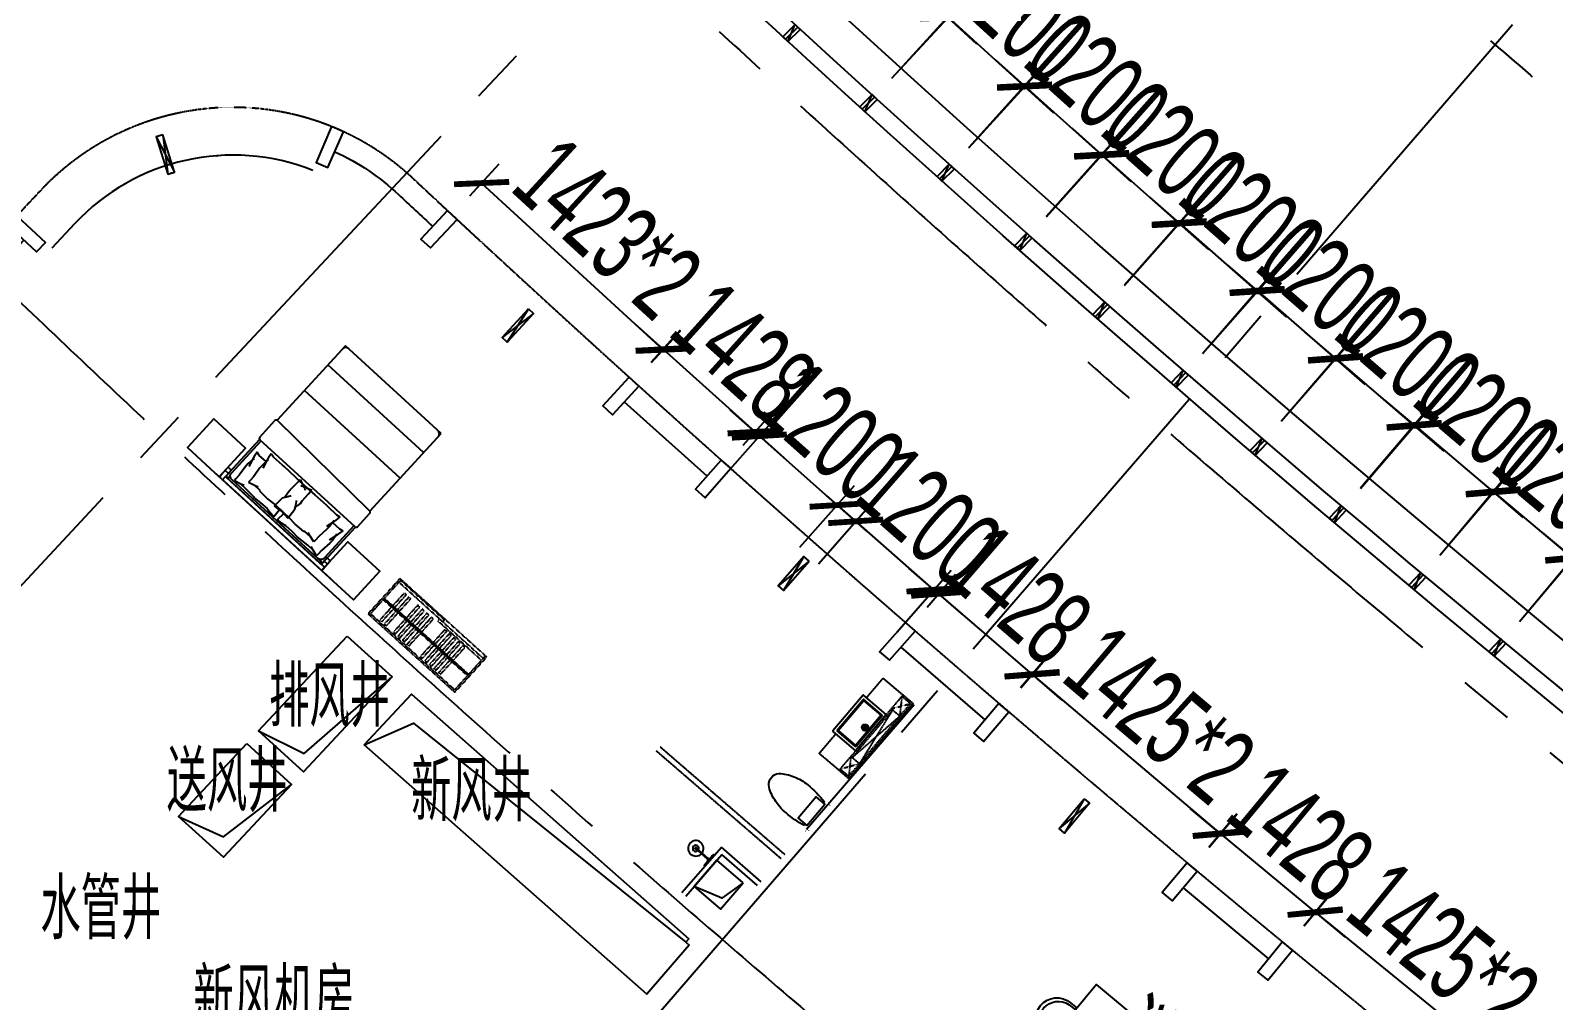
# Model space of a CAD drawing. Extents: x -668578 to 2331563, y -1202445 to 1620273.
# Drawn here: x 1007356 to 1024940, y 122436 to 133636 of the extents above; entities that cross this region are included whole.
import ezdxf

# ---------------------------------------------------------------- set-up
doc = ezdxf.new("R2010")
doc.units = 0
for name, pattern in [('CENTER2', [28.575, 19.05, -3.175, 3.175, -3.175]), ('CONTINOUS', [0]), ('DASH', [0.35, 0.25, -0.1]), ('XREF-ID.B3$0$DASH', [0.35, 0.25, -0.1])]:
    doc.linetypes.add(name, pattern=pattern)
doc.layers.get('0').update_dxf_attribs({"color": 8})
doc.layers.get('Defpoints').update_dxf_attribs({"color": 8})
for name, color, linetype in [('#文字', 8, 'Continuous'), ('#标注', 8, 'Continuous'), ('#轴线', 8, 'CENTER2'), ('A-AL', 8, 'Continuous'), ('A-BEAM-PLAN-C', 8, 'Continuous'), ('A-DIMS-150', 8, 'Continuous'), ('A-DIMS-50', 8, 'Continuous'), ('A-PUB_HATCH', 8, 'Continuous'), ('A-WALL-E', 8, 'Continuous'), ('A-WIND-FRAM', 8, 'Continuous'), ('dim', 8, 'Continuous'), ('LVTRY', 8, 'Continuous'), ('外轮廓', 8, 'Continuous'), ('建-文字', 8, 'Continuous'), ('建-消防-防火分区填充', 8, 'Continuous'), ('救援窗', 8, 'Continuous')]:
    doc.layers.add(name, color=color, linetype=linetype)
doc.layers.add('Def point', color=8, linetype='Continuous', plot=False)
doc.styles.add('JHZX', font='jrs.shx', dxfattribs={"width": 0.6, "bigfont": 'jhz.shx'})
doc.styles.add('XD2008', font='xd-hzs.shx', dxfattribs={"width": 0.7, "bigfont": 'xd-hztxt.shx'})
doc.styles.add('图纸文字', font='txt.shx', dxfattribs={"width": 0.5, "bigfont": 'HZTXT.shx'})
doc.dimstyles.new('JZBZ-300', dxfattribs={"dimscale": 300, "dimtxt": 3, "dimasz": 1.5, "dimexe": 1, "dimexo": 1, "dimgap": 0.5, "dimtad": 1, "dimdec": 0, "dimdsep": 46, "dimtxsty": 'JHZX', "dimblk1": 'ARCHTICK', "dimblk2": 'ARCHTICK', "dimsah": 1, "dimcen": 0, "dimclrd": 1, "dimclre": 1, "dimclrt": 2, "dimazin": 2, "dimtfac": 1, "dimtdec": 0, "dimtix": 1, "dimtmove": 0, "dimatfit": 3, "dimfxl": 0, "dimtolj": 1, "dimlwd": -1, "dimlwe": -1, "dimarcsym": 0})
doc.dimstyles.new('JZBZ-400', dxfattribs={"dimscale": 400, "dimtxt": 3, "dimasz": 1.5, "dimexe": 1, "dimexo": 1, "dimgap": 0.5, "dimtad": 1, "dimdec": 0, "dimdsep": 46, "dimtxsty": 'JHZX', "dimblk1": 'ARCHTICK', "dimblk2": 'ARCHTICK', "dimsah": 1, "dimcen": 0, "dimclrd": 1, "dimclre": 1, "dimclrt": 2, "dimazin": 2, "dimtfac": 1, "dimtdec": 0, "dimtix": 1, "dimtmove": 0, "dimatfit": 3, "dimfxl": 0, "dimtolj": 1, "dimlwd": -1, "dimlwe": -1, "dimarcsym": 0})

# ---------------------------------------------------------------- blocks, each defined once
blk = doc.blocks.new('_ARCHTICK')
at = {"color": 0, "linetype": 'ByBlock', "const_width": 0.15}
blk.add_lwpolyline([(-0.5, -0.5), (0.5, 0.5)], dxfattribs=at)
blk = doc.blocks.new('*D2918')
at = {"layer": '#标注', "ltscale": 300, "transparency": 16777216}
for p, q in [((52517, 44290), (60086, 50671)), ((174425, -21557), (175612, -11729))]:
    blk.add_line(p, q, dxfattribs=at)
blk.add_arc((197092, 166179), 179600, 220.13382, 263.11563, dxfattribs=at)
at = {"layer": 'Defpoints', "color": 0, "ltscale": 300, "transparency": 16777216}
for p in [(197092, 166179), (52212, 44032), (92699, 20035), (174378, -21955)]:
    blk.add_point(p, dxfattribs=at)
at = {"layer": '#标注', "ltscale": 300, "transparency": 16777216, "xscale": 600, "yscale": 600, "zscale": 600}
for p, rotation in [((59781, 50414), 130.1338192809486), ((175564, -12126), 353.1156299250185)]:
    blk.add_blockref('_ARCHTICK', p, dxfattribs=dict(at, rotation=rotation))
at = {"layer": '#标注', "ltscale": 300, "transparency": 16777216, "insert": (112118, 8861), "char_height": 1200, "attachment_point": 5, "rotation": 331.6247, "style": 'JHZX'}
blk.add_mtext('\\A1;42.98°', dxfattribs=at)
blk = doc.blocks.new('rgewg1500')
at = {"ltscale": 0.3}
for p, q in [((0, -2250), (0, -450)), ((150, -500), (20, -500)), ((100, -550), (100, -500)), ((150, -550), (150, -500)), ((0, -2100), (0, -550)), ((0, -550), (50, -550)), ((634, -550), (50, -550)), ((50, -2030), (50, -570)), ((70, -550), (150, -550)), ((75, -625), (75, -600)), ((114, -656), (87, -656)), ((87, -656), (108, -729)), ((172, -656), (114, -656)), ((297, -642), (172, -656)), ((341, -642), (297, -642)), ((407, -646), (318, -669)), ((429, -651), (341, -642)), ((445, -639), (407, -646)), ((505, -628), (445, -639)), ((495, -673), (505, -628)), ((496, -781), (495, -673)), ((633, -2045), (633, -555)), ((653, -535), (913, -535)), ((883, -2045), (933, -555)), ((2100, -550), (933, -550)), ((1400, -2050), (1400, -550)), ((1800, -2050), (1800, -550)), ((2100, -2050), (2100, -550)), ((107, -814), (99, -945)), ((108, -729), (107, -814)), ((108, -729), (123, -777)), ((210, -789), (183, -789)), ((183, -789), (204, -862)), ((204, -862), (203, -947)), ((204, -862), (219, -910)), ((268, -789), (210, -789)), ((393, -775), (268, -789)), ((437, -775), (393, -775)), ((503, -779), (414, -802)), ((525, -784), (437, -775)), ((541, -772), (503, -779)), ((601, -761), (541, -772)), ((591, -806), (601, -761)), ((593, -946), (591, -806)), ((99, -945), (94, -953)), ((94, -953), (101, -1054)), ((101, -1054), (102, -1154)), ((195, -953), (190, -1086)), ((203, -947), (195, -953)), ((592, -1148), (595, -973)), ((595, -973), (593, -946)), ((92, -1211), (89, -1272)), ((102, -1154), (92, -1211)), ((185, -1195), (314, -1203)), ((188, -1256), (185, -1195)), ((190, -1086), (198, -1187)), ((198, -1187), (198, -1287)), ((314, -1203), (354, -1226)), ((335, -1215), (407, -1203)), ((354, -1226), (392, -1249)), ((407, -1203), (442, -1206)), ((442, -1206), (553, -1209)), ((553, -1209), (595, -1210)), ((587, -1344), (592, -1148)), ((595, -1210), (609, -1210)), ((609, -1210), (596, -1236)), ((89, -1272), (198, -1265)), ((89, -1328), (198, -1335)), ((92, -1389), (89, -1328)), ((102, -1446), (92, -1389)), ((188, -1344), (185, -1405)), ((185, -1405), (314, -1397)), ((198, -1313), (188, -1256)), ((198, -1287), (188, -1344)), ((198, -1413), (198, -1313)), ((314, -1397), (354, -1374)), ((335, -1385), (407, -1397)), ((354, -1374), (392, -1351)), ((392, -1249), (403, -1258)), ((392, -1351), (403, -1342)), ((407, -1397), (442, -1394)), ((442, -1394), (553, -1391)), ((553, -1391), (595, -1390)), ((567, -1279), (558, -1266)), ((567, -1321), (558, -1334)), ((582, -1278), (567, -1321)), ((582, -1322), (567, -1279)), ((596, -1236), (582, -1278)), ((596, -1364), (582, -1322)), ((587, -1256), (592, -1452)), ((595, -1390), (609, -1390)), ((609, -1390), (596, -1364)), ((94, -1647), (101, -1546)), ((101, -1546), (102, -1446)), ((190, -1514), (198, -1413)), ((195, -1647), (190, -1514)), ((592, -1452), (595, -1627)), ((99, -1655), (94, -1647)), ((107, -1786), (99, -1655)), ((183, -1811), (204, -1738)), ((203, -1653), (195, -1647)), ((204, -1738), (203, -1653)), ((204, -1738), (219, -1690)), ((593, -1654), (591, -1794)), ((595, -1627), (593, -1654)), ((87, -1944), (108, -1871)), ((108, -1871), (107, -1786)), ((108, -1871), (123, -1823)), ((210, -1811), (183, -1811)), ((268, -1811), (210, -1811)), ((393, -1825), (268, -1811)), ((407, -1954), (318, -1931)), ((437, -1825), (393, -1825)), ((503, -1821), (414, -1798)), ((525, -1816), (437, -1825)), ((496, -1819), (495, -1927)), ((495, -1927), (505, -1972)), ((541, -1828), (503, -1821)), ((601, -1839), (541, -1828)), ((591, -1794), (601, -1839)), ((0, -2100), (50, -2100)), ((20, -2100), (150, -2100)), ((50, -2050), (634, -2050)), ((50, -2050), (50, -2050)), ((150, -2050), (70, -2050)), ((75, -2025), (75, -1975)), ((114, -1944), (87, -1944)), ((100, -2100), (100, -2050)), ((172, -1944), (114, -1944)), ((150, -2100), (150, -2050)), ((297, -1958), (172, -1944)), ((341, -1958), (297, -1958)), ((429, -1949), (341, -1958)), ((445, -1961), (407, -1954)), ((505, -1972), (445, -1961)), ((653, -2065), (863, -2065)), ((883, -2050), (2100, -2050))]:
    blk.add_line(p, q, dxfattribs=at)
for points in [[(0, -500), (450, -500), (450, 0), (0, 0)], [(0, -2100), (450, -2100), (450, -2600), (0, -2600)]]:
    blk.add_lwpolyline(points, close=True, dxfattribs=at)
blk.add_lwpolyline([(50, -2100), (50, -550)], dxfattribs=at)
blk.add_lwpolyline([(633, -2025), (125, -2025, -0.414214), (75, -1975), (75, -625, -0.414214), (125, -575), (633, -575)], format="xyb", dxfattribs=at)
for centre, radius, start, end in [((20, -520), 20, 90, 180), ((70, -570), 20, 90, 180), ((50, -600), 25, 0, 90), ((653, -555), 20, 90, 180), ((913, -555), 20, 0, 90), ((2050, -600), 50, 0, 90), ((20, -2080), 20, 180, 270), ((50, -2025), 25, 270, 0), ((70, -2030), 20, 180, 270), ((653, -2045), 20, 180, 270), ((863, -2045), 20, 270, 0), ((2050, -2000), 50, 270, 0)]:
    blk.add_arc(centre, radius, start, end, dxfattribs=at)
blk = doc.blocks.new('Swcwrv4tv')
at = {"linetype": 'XREF-ID.B3$0$DASH', "ltscale": 0.3}
for p, q in [((20, -240), (1330, -240)), ((20, -250), (1330, -250)), ((20, -260), (1330, -260))]:
    blk.add_line(p, q, dxfattribs=at)
for points in [[(0, 0), (0, -550), (1350, -550), (1350, 0)], [(20, -20), (20, -550), (1330, -550), (1330, -20)], [(149, -460), (149, -40), (179, -40), (179, -460)], [(219, -460), (219, -40), (249, -40), (249, -460)], [(359, -460), (359, -40), (389, -40), (389, -460)], [(429, -460), (429, -40), (459, -40), (459, -460)], [(499, -460), (499, -40), (529, -40), (529, -460)], [(569, -460), (569, -40), (599, -40), (599, -460)], [(779, -460), (779, -40), (809, -40), (809, -460)], [(849, -460), (849, -40), (879, -40), (879, -460)], [(919, -460), (919, -40), (949, -40), (949, -460)], [(989, -460), (989, -40), (1019, -40), (1019, -460)], [(1059, -460), (1059, -40), (1089, -40), (1089, -460)], [(20, -540), (700, -540), (700, -510), (20, -510)], [(1330, -480), (650, -480), (650, -510), (1330, -510)]]:
    blk.add_lwpolyline(points, close=True, dxfattribs=at)
blk = doc.blocks.new('XREF-ID.ABCD$0$马桶')
at = {"ltscale": 0.5}
for points, format in [([(-188, 30, 10, 0, 0), (-195, 0, 0, 0, 0.053113), (-225, -286, 0, 0, 0.094029), (-192, -490, 0, 0, 0.0979), (-106, -658, 0, 0, 0.39929), (106, -658, 0, 0, 0.087816), (192, -490, 0, 0, 0.089191), (225, -305, 0, 0, 0.054931), (195, 0, 0, 10, 0), (188, 30, 10, 10, 0)], "xyseb"), ([(224, 0, 10, 0, 0), (195, 0, 0, 0, 0), (-195, 0, 0, 10, 0), (-225, 0, 10, 10, 0)], "xyseb"), ([(-180, -50, 0.049028), (-205, -306, 0.094674), (-173, -505, 0.097919), (-90, -666, 0.382959), (90, -666, 0.087635), (173, -504, 0.08979), (205, -325, 0.05091), (180, -50, 0.046704)], "xyb")]:
    blk.add_lwpolyline(points, format=format, dxfattribs=at)
for points in [[(-160, -50), (-180, -50)], [(180, -50), (160, -50)]]:
    blk.add_lwpolyline(points, dxfattribs=at)
blk.add_lwpolyline([(-160, -30), (160, -30), (160, -160), (-160, -160)], close=True, dxfattribs=at)
blk = doc.blocks.new('XREF-ID.ABCD$0$A$C1BB74E00')
at = {"ltscale": 0.5}
for p, q in [((113, 352), (577, 352)), ((108, 347), (108, 69)), ((117, 79), (117, 336)), ((120, 339), (570, 339)), ((302, 290), (388, 290)), ((345, 333), (345, 247)), ((573, 79), (573, 336)), ((582, 347), (582, 69)), ((577, 64), (113, 64)), ((570, 76), (120, 76))]:
    blk.add_line(p, q, dxfattribs=at)
blk.add_lwpolyline([(70, 378), (70, 35, 0.414214), (75, 30), (615, 30, 0.414214), (620, 35), (620, 378)], format="xyb", dxfattribs=at)
blk.add_lwpolyline([(70, 378), (620, 378)], dxfattribs=at)
for radius in [37.5, 26]:
    blk.add_circle((345, 290), radius, dxfattribs=at)
for centre, radius, start, end in [((113, 347), 5, 90, 180), ((577, 347), 5, 0, 90), ((120, 336), 3, 90, 180), ((570, 336), 3, 0, 90), ((113, 69), 5, 180, 270), ((120, 79), 3, 180, 270), ((570, 79), 3, 270, 0), ((577, 69), 5, 270, 0)]:
    blk.add_arc(centre, radius, start, end, dxfattribs=at)
blk = doc.blocks.new('nnnnhn')
at = {"linetype": 'XREF-ID.B3$0$DASH', "ltscale": 0.3}
for p, q in [((1140, 0), (0, 0)), ((0, 0), (0, -450)), ((0, 0), (1140, 0)), ((0, -150), (0, 0)), ((1140, -450), (1140, 0)), ((1140, 0), (1140, -150)), ((1140, -150), (0, -150)), ((20, -20), (1120, -20)), ((20, -150), (20, -20)), ((20, -150), (210, -20)), ((210, -150), (20, -20)), ((1120, -150), (20, -150)), ((210, -20), (210, -150)), ((930, -130), (210, -20)), ((210, -130), (930, -20)), ((210, -130), (930, -130)), ((930, -20), (930, -150)), ((1120, -150), (930, -20)), ((930, -150), (1120, -20)), ((1120, -20), (1120, -150)), ((0, -450), (295, -450)), ((845, -450), (1140, -450))]:
    blk.add_line(p, q, dxfattribs=at)
at = {"linetype": 'DASH', "ltscale": 0.5}
blk.add_lwpolyline([(845, -450), (1140, -450), (1140, 0), (0, 0), (0, -450), (295, -450)], dxfattribs=at)
at = {"color": 8, "linetype": 'DASH', "ltscale": 0.5, "extrusion": (0, 0, -1), "zscale": -1}
blk.add_blockref('XREF-ID.ABCD$0$A$C1BB74E00', (-915, -530), dxfattribs=at)
blk = doc.blocks.new('hevrgctv')
blk.add_lwpolyline([(0, 0), (1200, 0), (1200, -600), (0, -600)], close=True)
for points in [[(353, -600), (353, -696, 0.999944), (848, -696), (848, -600)], [(380, -600), (380, -696, 0.90396), (820, -696), (820, -600)]]:
    blk.add_lwpolyline(points, format="xyb")
blk = doc.blocks.new('XREF-ID.ABCD$0$DSAFAS124SDA')
at = {"ltscale": 0.5}
for p, q in [((18910, 19911), (18900, 19911)), ((18910, 19849), (18910, 19911)), ((18910, 19890), (18930, 19890)), ((18910, 19870), (18930, 19870)), ((18930, 19870), (18930, 19890)), ((18930, 19885), (19115, 19885)), ((18930, 19875), (19115, 19875)), ((18900, 19849), (18910, 19849))]:
    blk.add_line(p, q, dxfattribs=at)
for points in [[(18900, 19965), (18910, 19965), (18915, 19935), (18915, 19890)], [(18915, 19870), (18915, 19825), (18910, 19795), (18900, 19795)]]:
    blk.add_lwpolyline(points, dxfattribs=at)
for radius, start, end in [(89.5, 183.2025, 176.7975), (35, 188.2132, 171.7868), (9, 213.749, 146.251), (5, 270, 90)]:
    blk.add_arc((19115, 19880), radius, start, end, dxfattribs=at)
blk = doc.blocks.new('nbhfgfgdfd')
at = {"layer": 'A-BEAM-PLAN-C'}
for p, q in [((-3231, -3962), (-3001, -3635)), ((-2904, -4192), (-3231, -3962))]:
    blk.add_line(p, q, dxfattribs=at)
blk.add_lwpolyline([(-2674, -3865), (-3001, -3635), (-3231, -3962), (-2904, -4192)], close=True, dxfattribs=at)
at = {"layer": 'A-DIMS-50'}
blk.add_lwpolyline([(-3230, -3963), (-2916, -4083), (-2674, -3865)], dxfattribs=at)
at = {"layer": 'LVTRY', "linetype": 'DASH'}
for p, q in [((-4786, -5122), (-3484, -3292)), ((-4747, -5151), (-3431, -3329))]:
    blk.add_line(p, q, dxfattribs=at)
at = {"layer": 'LVTRY', "linetype": 'Continuous'}
for p, q in [((-3315, -3977), (-3050, -3600)), ((-2939, -4242), (-3315, -3977))]:
    blk.add_line(p, q, dxfattribs=at)
at = {"layer": 'Def point'}
for name, p, xscale, rotation in [('hevrgctv', (-227, -391), -0.9999999999999997, 234.8381980933406), ('rgewg1500', (-342, -554), -0.9999999999999993, 324.8381980933277)]:
    blk.add_blockref(name, p, dxfattribs=dict(at, xscale=xscale, rotation=rotation))
at = {"layer": 'Def point', "rotation": 234.8381980933318}
blk.add_blockref('Swcwrv4tv', (-1839, -2680), dxfattribs=at)
at = {"layer": 'LVTRY', "color": 8, "linetype": 'Continuous', "xscale": -0.9999999999999997, "rotation": 324.3726966578156}
blk.add_blockref('XREF-ID.ABCD$0$马桶', (-4041, -2875), dxfattribs=at)
at = {"layer": 'LVTRY', "color": 8, "linetype": 'Continuous', "rotation": 144.8381980911871}
blk.add_blockref('nnnnhn', (-5153, -4850), dxfattribs=at)
at = {"layer": 'LVTRY', "linetype": 'DASH', "ltscale": 0.5, "extrusion": (0, 0, -1), "zscale": -1, "rotation": 125.7939342136827}
blk.add_blockref('XREF-ID.ABCD$0$DSAFAS124SDA', (31513, -9150), dxfattribs=at)
blk = doc.blocks.new('frgtegg')
blk.add_line((183, -171), (934, 633))
for points in [[(854, 913), (1183, 606), (1080, 496), (751, 804)], [(0, 0), (329, -307), (226, -417), (-102, -110)]]:
    blk.add_lwpolyline(points, close=True)
blk = doc.blocks.new('gtbtgtbrbgb')
blk.add_line((-54, -271), (979, -1029))
for points in [[(97, -74), (-173, -433), (-293, -343), (-23, 17)], [(1248, -918), (985, -1283), (864, -1195), (1126, -831)]]:
    blk.add_lwpolyline(points, close=True)
blk = doc.blocks.new('rbbnynytnyt')
for p, q in [((0, 0), (80, -450)), ((80, 0), (0, -450))]:
    blk.add_line(p, q)
blk.add_lwpolyline([(0, 0), (80, 0), (80, -450), (0, -450)], close=True)
blk = doc.blocks.new('*D2383')
at = {"layer": '#标注', "color": 1, "ltscale": 300, "transparency": 16777216}
for p, q in [((1016455, 127479), (1017082, 128195)), ((1016884, 127969), (1016546, 128266)), ((1017787, 127179), (1016884, 127969)), ((1017358, 126689), (1017985, 127405)), ((1017787, 127179), (1018126, 126883))]:
    blk.add_line(p, q, dxfattribs=at)
at = {"layer": 'Defpoints', "color": 0, "ltscale": 300, "transparency": 16777216}
for p in [(1016884, 127969), (1016258, 127253), (1017161, 126463)]:
    blk.add_point(p, dxfattribs=at)
at = {"layer": '#标注', "color": 1, "ltscale": 300, "transparency": 16777216, "xscale": 450, "yscale": 450, "zscale": 450}
for p, rotation in [((1016884, 127969), 318.8131335635647), ((1017787, 127179), 138.8131335635647)]:
    blk.add_blockref('_ARCHTICK', p, dxfattribs=dict(at, rotation=rotation))
at = {"layer": '#标注', "color": 2, "ltscale": 300, "transparency": 16777216, "insert": (1017731, 128026), "char_height": 900, "attachment_point": 5, "rotation": 318.8131, "style": 'JHZX'}
blk.add_mtext('\\A1;1200', dxfattribs=at)
blk = doc.blocks.new('*D2384')
at = {"layer": '#标注', "color": 1, "ltscale": 300, "transparency": 16777216}
for p, q in [((1015771, 128953), (1015435, 129251)), ((1015340, 128467), (1015970, 129177)), ((1016669, 128156), (1015771, 128953)), ((1016238, 127671), (1016868, 128381)), ((1016669, 128156), (1017006, 127858))]:
    blk.add_line(p, q, dxfattribs=at)
at = {"layer": 'Defpoints', "color": 0, "ltscale": 300, "transparency": 16777216}
for p in [(1015771, 128953), (1015141, 128243), (1016039, 127446)]:
    blk.add_point(p, dxfattribs=at)
at = {"layer": '#标注', "color": 1, "ltscale": 300, "transparency": 16777216, "xscale": 450, "yscale": 450, "zscale": 450}
for p, rotation in [((1015771, 128953), 318.4191280542764), ((1016669, 128156), 138.4191280542764)]:
    blk.add_blockref('_ARCHTICK', p, dxfattribs=dict(at, rotation=rotation))
at = {"layer": '#标注', "color": 2, "ltscale": 300, "transparency": 16777216, "insert": (1016618, 129003), "char_height": 900, "attachment_point": 5, "rotation": 318.4191, "style": 'JHZX'}
blk.add_mtext('\\A1;1200', dxfattribs=at)
blk = doc.blocks.new('*D2316')
at = {"layer": '#标注', "color": 1, "ltscale": 300, "transparency": 16777216}
for p, q in [((1021091, 124366), (1020745, 124653)), ((1020960, 124208), (1021283, 124597)), ((1021091, 124366), (1022190, 123454)), ((1022059, 123297), (1022382, 123685)), ((1022190, 123454), (1022536, 123167))]:
    blk.add_line(p, q, dxfattribs=at)
at = {"layer": 'Defpoints', "color": 0, "ltscale": 300, "transparency": 16777216}
for p in [(1020769, 123977), (1022190, 123454), (1021868, 123066)]:
    blk.add_point(p, dxfattribs=at)
at = {"layer": '#标注', "color": 1, "ltscale": 300, "transparency": 16777216, "xscale": 450, "yscale": 450, "zscale": 450}
for p, rotation in [((1021091, 124366), 320.3130864878622), ((1022190, 123454), 140.3130864878623)]:
    blk.add_blockref('_ARCHTICK', p, dxfattribs=dict(at, rotation=rotation))
at = {"layer": '#标注', "color": 2, "ltscale": 300, "transparency": 16777216, "insert": (1022024, 124372), "char_height": 900, "attachment_point": 5, "rotation": 320.3131, "style": 'JHZX'}
blk.add_mtext('\\A1;1428', dxfattribs=at)
blk = doc.blocks.new('*D2317')
at = {"layer": '#标注', "color": 1, "ltscale": 300, "transparency": 16777216}
for p, q in [((1017841, 127132), (1017500, 127426)), ((1017709, 126979), (1018037, 127359)), ((1017841, 127132), (1018921, 126199)), ((1018789, 126046), (1019117, 126426)), ((1018921, 126199), (1019262, 125905))]:
    blk.add_line(p, q, dxfattribs=at)
at = {"layer": 'Defpoints', "color": 0, "ltscale": 300, "transparency": 16777216}
for p in [(1017513, 126752), (1018921, 126199), (1018593, 125819)]:
    blk.add_point(p, dxfattribs=at)
at = {"layer": '#标注', "color": 1, "ltscale": 300, "transparency": 16777216, "xscale": 450, "yscale": 450, "zscale": 450}
for p, rotation in [((1017841, 127132), 319.1913440152534), ((1018921, 126199), 139.1913440152534)]:
    blk.add_blockref('_ARCHTICK', p, dxfattribs=dict(at, rotation=rotation))
at = {"layer": '#标注', "color": 2, "ltscale": 300, "transparency": 16777216, "insert": (1018773, 127119), "char_height": 900, "attachment_point": 5, "rotation": 319.1913, "style": 'JHZX'}
blk.add_mtext('\\A1;1428', dxfattribs=at)
blk = doc.blocks.new('*D2318')
at = {"layer": '#标注', "color": 1, "ltscale": 300, "transparency": 16777216}
for p, q in [((1014660, 129955), (1014325, 130256)), ((1014524, 129805), (1014860, 130179)), ((1014660, 129955), (1015722, 129001)), ((1015586, 128850), (1015922, 129224)), ((1015722, 129001), (1016056, 128700))]:
    blk.add_line(p, q, dxfattribs=at)
at = {"layer": 'Defpoints', "color": 0, "ltscale": 300, "transparency": 16777216}
for p in [(1014324, 129581), (1015722, 129001), (1015386, 128627)]:
    blk.add_point(p, dxfattribs=at)
at = {"layer": '#标注', "color": 1, "ltscale": 300, "transparency": 16777216, "xscale": 450, "yscale": 450, "zscale": 450}
for p, rotation in [((1014660, 129955), 318.0521524371294), ((1015722, 129001), 138.0521524371294)]:
    blk.add_blockref('_ARCHTICK', p, dxfattribs=dict(at, rotation=rotation))
at = {"layer": '#标注', "color": 2, "ltscale": 300, "transparency": 16777216, "insert": (1015592, 129924), "char_height": 900, "attachment_point": 5, "rotation": 318.0522, "style": 'JHZX'}
blk.add_mtext('\\A1;1428', dxfattribs=at)
blk = doc.blocks.new('*D2415')
at = {"layer": '#标注', "color": 1, "ltscale": 300, "transparency": 16777216}
for p, q in [((1012430, 131726), (1012768, 132095)), ((1012565, 131874), (1014662, 129950)), ((1014526, 129803), (1014865, 130171))]:
    blk.add_line(p, q, dxfattribs=at)
at = {"layer": 'Defpoints', "color": 0, "ltscale": 300, "transparency": 16777216}
for p in [(1012227, 131505), (1014662, 129950), (1014324, 129581)]:
    blk.add_point(p, dxfattribs=at)
at = {"layer": '#标注', "color": 1, "ltscale": 300, "transparency": 16777216, "xscale": 450, "yscale": 450, "zscale": 450}
for p, rotation in [((1012565, 131874), 137.4707898375209), ((1014662, 129950), 317.4707898375208)]:
    blk.add_blockref('_ARCHTICK', p, dxfattribs=dict(at, rotation=rotation))
at = {"layer": '#标注', "color": 2, "ltscale": 300, "transparency": 16777216, "insert": (1014019, 131354), "char_height": 900, "attachment_point": 5, "rotation": 317.4708, "style": 'JHZX'}
blk.add_mtext('\\A1;1423*2', dxfattribs=at)
blk = doc.blocks.new('*D2416')
at = {"layer": 'Defpoints', "color": 0, "ltscale": 300, "transparency": 16777216}
for p in [(1018593, 125820), (1021094, 124361), (1020769, 123977)]:
    blk.add_point(p, dxfattribs=at)
at = {"layer": 'dim', "color": 1, "ltscale": 300, "transparency": 16777216}
for p, q in [((1018787, 126049), (1019112, 126433)), ((1018918, 126204), (1021094, 124361)), ((1020963, 124206), (1021288, 124590))]:
    blk.add_line(p, q, dxfattribs=at)
at = {"layer": 'dim', "color": 1, "ltscale": 300, "transparency": 16777216, "xscale": 450, "yscale": 450, "zscale": 450}
for p, rotation in [((1018918, 126204), 139.7342684779774), ((1021094, 124361), 319.7342684779774)]:
    blk.add_blockref('_ARCHTICK', p, dxfattribs=dict(at, rotation=rotation))
at = {"layer": 'dim', "color": 2, "ltscale": 300, "transparency": 16777216, "insert": (1020394, 125740), "char_height": 900, "attachment_point": 5, "rotation": 319.7343, "style": 'JHZX'}
blk.add_mtext('\\A1;1425*2', dxfattribs=at)
blk = doc.blocks.new('*D2418')
at = {"layer": 'Defpoints', "color": 0, "ltscale": 300, "transparency": 16777216}
for p in [(1021868, 123066), (1024397, 121658), (1024079, 121267)]:
    blk.add_point(p, dxfattribs=at)
at = {"layer": 'dim', "color": 1, "ltscale": 300, "transparency": 16777216}
for p, q in [((1022057, 123298), (1022375, 123689)), ((1022186, 123457), (1024397, 121658)), ((1024268, 121500), (1024586, 121891))]:
    blk.add_line(p, q, dxfattribs=at)
at = {"layer": 'dim', "color": 1, "ltscale": 300, "transparency": 16777216, "xscale": 450, "yscale": 450, "zscale": 450}
for p, rotation in [((1022186, 123457), 140.878912889459), ((1024397, 121658), 320.878912889459)]:
    blk.add_blockref('_ARCHTICK', p, dxfattribs=dict(at, rotation=rotation))
at = {"layer": 'dim', "color": 2, "ltscale": 300, "transparency": 16777216, "insert": (1023670, 123023), "char_height": 900, "attachment_point": 5, "rotation": 320.8789, "style": 'JHZX'}
blk.add_mtext('\\A1;1425*2', dxfattribs=at)
blk = doc.blocks.new('幕墙分隔')
for p, q in [((-40, -100), (40, 100)), ((0, 100), (0, -100))]:
    blk.add_line(p, q)
blk.add_lwpolyline([(-40, 100), (40, 100), (40, -100), (-40, -100)], close=True)
blk = doc.blocks.new('*U1050')
at = {"layer": 'A-WIND-FRAM', "xscale": -1, "rotation": 356.908362146836}
blk.add_blockref('幕墙分隔', (-5, -100), dxfattribs=at)
blk = doc.blocks.new('*U1051')
at = {"layer": 'dim', "color": 0, "linetype": 'ByBlock', "lineweight": -2, "transparency": 16777216}
for p, rotation in [((1016214, 133676), 317.4997233175094), ((1017101, 132868), 317.8238097439816), ((1017992, 132065), 318.147896170455), ((1018889, 131267), 318.4719825969295), ((1019789, 130474), 318.796069023404), ((1020694, 129686), 319.1201554498774), ((1021604, 128903), 319.4442418763508), ((1022518, 128126), 319.7683283028242), ((1023436, 127353), 320.0924147292986), ((1024359, 126586), 320.4165011557732)]:
    blk.add_blockref('*U1050', p, dxfattribs=dict(at, rotation=rotation))
blk = doc.blocks.new('*D1240')
at = {"layer": '#标注', "ltscale": 300, "transparency": 16777216}
for p, q in [((1017064, 134599), (1016732, 134904)), ((1016417, 133897), (1017267, 134820)), ((1017064, 134599), (1017946, 133786)), ((1017300, 133084), (1018150, 134007)), ((1017946, 133786), (1018278, 133482))]:
    blk.add_line(p, q, dxfattribs=at)
at = {"layer": 'Defpoints', "color": 0, "ltscale": 300, "transparency": 16777216}
for p in [(1016214, 133676), (1017946, 133786), (1017097, 132864)]:
    blk.add_point(p, dxfattribs=at)
at = {"layer": '#标注', "ltscale": 300, "transparency": 16777216, "xscale": 450, "yscale": 450, "zscale": 450}
for p, rotation in [((1017064, 134599), 317.3688138337339), ((1017946, 133786), 137.3688138337339)]:
    blk.add_blockref('_ARCHTICK', p, dxfattribs=dict(at, rotation=rotation))
at = {"layer": '#标注', "ltscale": 300, "transparency": 16777216, "insert": (1017911, 134634), "char_height": 900, "attachment_point": 5, "rotation": 317.3688, "style": 'JHZX'}
blk.add_mtext('\\A1;1200', dxfattribs=at)
blk = doc.blocks.new('*D1241')
at = {"layer": '#标注', "ltscale": 300, "transparency": 16777216}
for p, q in [((1017303, 133090), (1018147, 134017)), ((1017945, 133796), (1017613, 134099)), ((1017945, 133796), (1018833, 132988)), ((1018191, 132282), (1019035, 133210)), ((1018833, 132988), (1019166, 132685))]:
    blk.add_line(p, q, dxfattribs=at)
at = {"layer": 'Defpoints', "color": 0, "ltscale": 300, "transparency": 16777216}
for p in [(1018833, 132988), (1017101, 132868), (1017989, 132060)]:
    blk.add_point(p, dxfattribs=at)
at = {"layer": '#标注', "ltscale": 300, "transparency": 16777216, "xscale": 450, "yscale": 450, "zscale": 450}
for p, rotation in [((1017945, 133796), 317.6929002602078), ((1018833, 132988), 137.6929002602078)]:
    blk.add_blockref('_ARCHTICK', p, dxfattribs=dict(at, rotation=rotation))
at = {"layer": '#标注', "ltscale": 300, "transparency": 16777216, "insert": (1018793, 133835), "char_height": 900, "attachment_point": 5, "rotation": 317.6929, "style": 'JHZX'}
blk.add_mtext('\\A1;1200', dxfattribs=at)
blk = doc.blocks.new('*D1242')
at = {"layer": '#标注', "ltscale": 300, "transparency": 16777216}
for p, q in [((1018832, 132997), (1018497, 133298)), ((1018193, 132288), (1019032, 133220)), ((1018832, 132997), (1019724, 132195)), ((1019085, 131485), (1019924, 132418)), ((1019724, 132195), (1020058, 131894))]:
    blk.add_line(p, q, dxfattribs=at)
at = {"layer": 'Defpoints', "color": 0, "ltscale": 300, "transparency": 16777216}
for p in [(1017993, 132065), (1019724, 132195), (1018885, 131262)]:
    blk.add_point(p, dxfattribs=at)
at = {"layer": '#标注', "ltscale": 300, "transparency": 16777216, "xscale": 450, "yscale": 450, "zscale": 450}
for p, rotation in [((1018832, 132997), 318.0169866866786), ((1019724, 132195), 138.0169866866786)]:
    blk.add_blockref('_ARCHTICK', p, dxfattribs=dict(at, rotation=rotation))
at = {"layer": '#标注', "ltscale": 300, "transparency": 16777216, "insert": (1019679, 133042), "char_height": 900, "attachment_point": 5, "rotation": 318.017, "style": 'JHZX'}
blk.add_mtext('\\A1;1200', dxfattribs=at)
blk = doc.blocks.new('*D1243')
at = {"layer": '#标注', "ltscale": 300, "transparency": 16777216}
for p, q in [((1019088, 131491), (1019922, 132428)), ((1019722, 132204), (1019386, 132503)), ((1019722, 132204), (1020619, 131406)), ((1019985, 130693), (1020818, 131630)), ((1020619, 131406), (1020955, 131107))]:
    blk.add_line(p, q, dxfattribs=at)
at = {"layer": 'Defpoints', "color": 0, "ltscale": 300, "transparency": 16777216}
for p in [(1020619, 131406), (1018889, 131267), (1019785, 130469)]:
    blk.add_point(p, dxfattribs=at)
at = {"layer": '#标注', "ltscale": 300, "transparency": 16777216, "xscale": 450, "yscale": 450, "zscale": 450}
for p, rotation in [((1019722, 132204), 318.3410731131511), ((1020619, 131406), 138.3410731131511)]:
    blk.add_blockref('_ARCHTICK', p, dxfattribs=dict(at, rotation=rotation))
at = {"layer": '#标注', "ltscale": 300, "transparency": 16777216, "insert": (1020570, 132253), "char_height": 900, "attachment_point": 5, "rotation": 318.3411, "style": 'JHZX'}
blk.add_mtext('\\A1;1200', dxfattribs=at)
blk = doc.blocks.new('*D1244')
at = {"layer": '#标注', "ltscale": 300, "transparency": 16777216}
for p, q in [((1020618, 131415), (1020280, 131713)), ((1019988, 130699), (1020816, 131641)), ((1020618, 131415), (1021519, 130623)), ((1020889, 129907), (1021717, 130848)), ((1021519, 130623), (1021857, 130326))]:
    blk.add_line(p, q, dxfattribs=at)
at = {"layer": 'Defpoints', "color": 0, "ltscale": 300, "transparency": 16777216}
for p in [(1019789, 130474), (1021519, 130623), (1020691, 129681)]:
    blk.add_point(p, dxfattribs=at)
at = {"layer": '#标注', "ltscale": 300, "transparency": 16777216, "xscale": 450, "yscale": 450, "zscale": 450}
for p, rotation in [((1020618, 131415), 318.6651595396268), ((1021519, 130623), 138.6651595396268)]:
    blk.add_blockref('_ARCHTICK', p, dxfattribs=dict(at, rotation=rotation))
at = {"layer": '#标注', "ltscale": 300, "transparency": 16777216, "insert": (1021465, 131470), "char_height": 900, "attachment_point": 5, "rotation": 318.6652, "style": 'JHZX'}
blk.add_mtext('\\A1;1200', dxfattribs=at)
blk = doc.blocks.new('*D1245')
at = {"layer": '#标注', "ltscale": 300, "transparency": 16777216}
for p, q in [((1020891, 129912), (1021714, 130859)), ((1021517, 130632), (1021178, 130928)), ((1021517, 130632), (1022423, 129845)), ((1021797, 129125), (1022620, 130071)), ((1022423, 129845), (1022763, 129549))]:
    blk.add_line(p, q, dxfattribs=at)
at = {"layer": 'Defpoints', "color": 0, "ltscale": 300, "transparency": 16777216}
for p in [(1022423, 129845), (1020695, 129686), (1021600, 128898)]:
    blk.add_point(p, dxfattribs=at)
at = {"layer": '#标注', "ltscale": 300, "transparency": 16777216, "xscale": 450, "yscale": 450, "zscale": 450}
for p, rotation in [((1021517, 130632), 318.9892459660989), ((1022423, 129845), 138.9892459660989)]:
    blk.add_blockref('_ARCHTICK', p, dxfattribs=dict(at, rotation=rotation))
at = {"layer": '#标注', "ltscale": 300, "transparency": 16777216, "insert": (1022364, 130691), "char_height": 900, "attachment_point": 5, "rotation": 318.9892, "style": 'JHZX'}
blk.add_mtext('\\A1;1200', dxfattribs=at)
blk = doc.blocks.new('*D1246')
at = {"layer": '#标注', "ltscale": 300, "transparency": 16777216}
for p, q in [((1022422, 129854), (1022080, 130147)), ((1021800, 129131), (1022617, 130082)), ((1022422, 129854), (1023332, 129072)), ((1022710, 128348), (1023527, 129299)), ((1023332, 129072), (1023673, 128778))]:
    blk.add_line(p, q, dxfattribs=at)
at = {"layer": 'Defpoints', "color": 0, "ltscale": 300, "transparency": 16777216}
for p in [(1023332, 129072), (1021604, 128903), (1022514, 128121)]:
    blk.add_point(p, dxfattribs=at)
at = {"layer": '#标注', "ltscale": 300, "transparency": 16777216, "xscale": 450, "yscale": 450, "zscale": 450}
for p, rotation in [((1022422, 129854), 319.3133323925709), ((1023332, 129072), 139.313332392571)]:
    blk.add_blockref('_ARCHTICK', p, dxfattribs=dict(at, rotation=rotation))
at = {"layer": '#标注', "ltscale": 300, "transparency": 16777216, "insert": (1023268, 129918), "char_height": 900, "attachment_point": 5, "rotation": 319.3133, "style": 'JHZX'}
blk.add_mtext('\\A1;1200', dxfattribs=at)
blk = doc.blocks.new('*D1247')
at = {"layer": '#标注', "ltscale": 300, "transparency": 16777216}
for p, q in [((1022712, 128354), (1023524, 129310)), ((1023330, 129081), (1022987, 129372)), ((1023330, 129081), (1024245, 128304)), ((1023627, 127577), (1024439, 128532)), ((1024245, 128304), (1024587, 128012))]:
    blk.add_line(p, q, dxfattribs=at)
at = {"layer": 'Defpoints', "color": 0, "ltscale": 300, "transparency": 16777216}
for p in [(1024245, 128304), (1022518, 128125), (1023432, 127348)]:
    blk.add_point(p, dxfattribs=at)
at = {"layer": '#标注', "ltscale": 300, "transparency": 16777216, "xscale": 450, "yscale": 450, "zscale": 450}
for p, rotation in [((1023330, 129081), 319.6374188190417), ((1024245, 128304), 139.6374188190417)]:
    blk.add_blockref('_ARCHTICK', p, dxfattribs=dict(at, rotation=rotation))
at = {"layer": '#标注', "ltscale": 300, "transparency": 16777216, "insert": (1024176, 129150), "char_height": 900, "attachment_point": 5, "rotation": 319.6374, "style": 'JHZX'}
blk.add_mtext('\\A1;1200', dxfattribs=at)
blk = doc.blocks.new('*D1248')
at = {"layer": '#标注', "ltscale": 300, "transparency": 16777216}
for p, q in [((1023629, 127583), (1024436, 128543)), ((1024243, 128313), (1023899, 128603)), ((1024243, 128313), (1025162, 127541)), ((1024548, 126811), (1025355, 127771)), ((1025162, 127541), (1025506, 127252))]:
    blk.add_line(p, q, dxfattribs=at)
at = {"layer": 'Defpoints', "color": 0, "ltscale": 300, "transparency": 16777216}
for p in [(1025162, 127541), (1023436, 127353), (1024355, 126581)]:
    blk.add_point(p, dxfattribs=at)
at = {"layer": '#标注', "ltscale": 300, "transparency": 16777216, "xscale": 450, "yscale": 450, "zscale": 450}
for p, rotation in [((1024243, 128313), 319.9615052455148), ((1025162, 127541), 139.9615052455148)]:
    blk.add_blockref('_ARCHTICK', p, dxfattribs=dict(at, rotation=rotation))
at = {"layer": '#标注', "ltscale": 300, "transparency": 16777216, "insert": (1025088, 128387), "char_height": 900, "attachment_point": 5, "rotation": 319.9615, "style": 'JHZX'}
blk.add_mtext('\\A1;1200', dxfattribs=at)
blk = doc.blocks.new('*D1249')
at = {"layer": '#标注', "ltscale": 300, "transparency": 16777216}
for p, q in [((1025160, 127550), (1024814, 127838)), ((1024551, 126817), (1025352, 127781)), ((1025160, 127550), (1026083, 126784)), ((1025474, 126050), (1026275, 127014)), ((1026083, 126784), (1026430, 126496))]:
    blk.add_line(p, q, dxfattribs=at)
at = {"layer": 'Defpoints', "color": 0, "ltscale": 300, "transparency": 16777216}
for p in [(1026083, 126784), (1024359, 126586), (1025282, 125819)]:
    blk.add_point(p, dxfattribs=at)
at = {"layer": '#标注', "ltscale": 300, "transparency": 16777216, "xscale": 450, "yscale": 450, "zscale": 450}
for p, rotation in [((1025160, 127550), 320.2855916719854), ((1026083, 126784), 140.2855916719854)]:
    blk.add_blockref('_ARCHTICK', p, dxfattribs=dict(at, rotation=rotation))
at = {"layer": '#标注', "ltscale": 300, "transparency": 16777216, "insert": (1026005, 127629), "char_height": 900, "attachment_point": 5, "rotation": 320.2856, "style": 'JHZX'}
blk.add_mtext('\\A1;1200', dxfattribs=at)
blk = doc.blocks.new('A$C6e55dde9')
at = {"layer": '救援窗'}
h = blk.add_hatch(color=256, dxfattribs=at)
edge = h.paths.add_edge_path()
edge.add_arc((-839, -143), 839, 350.4779, 360)
edge.add_arc((839, -143), 839, 180, 189.5221)
edge.add_line((12, -282), (693, 0))
edge.add_line((693, 0), (-693, 0))
edge.add_line((-693, 0), (-12, -282))
edge = h.paths.add_edge_path()
edge.add_line((-12, -282), (0, -287))
edge.add_line((0, -287), (12, -282))
edge.add_arc((839, -143), 839, 180, 189.5221, ccw=False)
edge.add_arc((-839, -143), 839, -9.5221, 0, ccw=False)
blk.add_lwpolyline([(693, 0), (-693, 0), (-693, -287), (693, -287)], close=True, dxfattribs=at)
blk.add_lwpolyline([(693, 0), (0, -287), (-693, 0)], dxfattribs=at)
blk = doc.blocks.new('A$Cf5e5299f')
at = {"layer": '#标注', "ltscale": 300}
blk.add_blockref('A$C6e55dde9', (0, 0), dxfattribs=at)
at = {"layer": '#文字', "style": '图纸文字', "width": 0.7}
blk.add_text('消防救援窗', height=1000, dxfattribs=at).set_placement((-1646, -1458))
blk = doc.blocks.new('DSGDFG')
at = {"layer": '#标注', "ltscale": 300}
blk.add_arc((197092.2, 166179.2), 257800, 220.136073, 263.11563, dxfattribs=at)
at = {"layer": '#轴线', "ltscale": 200}
for p, q in [((19724.4, -23495.6), (67661.1, 27767.3)), ((73225.4, 22766.2), (27342.7, -30356.8))]:
    blk.add_line(p, q, dxfattribs=at)
for radius in [206950, 212800, 220600, 228400, 236200, 244000, 251800, 257800]:
    blk.add_arc((197092.2, 166179.2), radius, 218.438892, 265.140584, dxfattribs=at)
at = {"layer": '#标注', "ltscale": 300}
dim = blk.add_angular_dim_3p(base=(92698.6, 20034.9), center=(197092.1, 166179.2), p1=(52211.6, 44032.2), p2=(174377.5, -21954.5), dimstyle='JZBZ-400', override={"dimclrd": 256, "dimclre": 256, "dimclrt": 256}, dxfattribs=at)
dim.commit()
dim.dimension.update_dxf_attribs({"geometry": '*D2918', "text_midpoint": (112118.4, 8861.3)})
blk = doc.blocks.new('QWERTT')
at = {"layer": '#标注', "ltscale": 300}
dim = blk.add_aligned_dim(p1=(1012226.9, 131504.8), p2=(1014323.7, 129581.4), distance=500.6, text='1423*2', dimstyle='JZBZ-300', dxfattribs=at)
dim.commit()
dim.dimension.update_dxf_attribs({"geometry": '*D2415', "text_midpoint": (1014019.2, 131354.2)})
for p1, p2, distance, picture, middle in [((1014323.7, 129581.4), (1015385.6, 128627), 502.9, '*D2318', (1015591.9, 129924.5)), ((1016039, 127446.1), (1015141.3, 128242.5), -949.3, '*D2384', (1016618.4, 129003.2)), ((1017160.8, 126463.2), (1016257.7, 127253.4), -951.4, '*D2383', (1017730.9, 128025.8)), ((1017512.7, 126751.9), (1018593.4, 125818.8), 501.9, '*D2317', (1018773.1, 127119.3)), ((1020768.8, 123977.5), (1021867.6, 123065.7), 504.9, '*D2316', (1022023.8, 124371.8))]:
    dim = blk.add_aligned_dim(p1=p1, p2=p2, distance=distance, dimstyle='JZBZ-300', dxfattribs=at)
    dim.commit()
    dim.dimension.update_dxf_attribs({"geometry": picture, "text_midpoint": middle})
at = {"layer": 'dim', "ltscale": 300}
for p1, p2, distance, picture, middle in [((1018593.4, 125820.2), (1020768.8, 123977.5), 502.6, '*D2416', (1020393.7, 125740.2)), ((1021867.6, 123065.7), (1024078.8, 121267.4), 504, '*D2418', (1023669.8, 123023))]:
    dim = blk.add_aligned_dim(p1=p1, p2=p2, distance=distance, text='1425*2', dimstyle='JZBZ-300', dxfattribs=at)
    dim.commit()
    dim.dimension.update_dxf_attribs({"geometry": picture, "text_midpoint": middle})

msp = doc.modelspace()

# ---------------------------------------------------------------- linework, layer by layer
at = {"layer": 'A-AL'}
for points in [[(1118355.3, 81975.4, 0.1374564), (1116892.4, 82729.6, -0.1495092), (1008196, 142063.6, 0.4157146), (1003871.8, 142100.4), (971684.6, 110294.9, 0.412976), (971649.8, 105990.9, 0.1494419), (1106711.2, 32398.8, 0.3779271), (1110215.5, 34407.4)], [(1010870.9, 132236.6, -0.0797577), (1011604.3, 131742.7, 0.0020876), (1012001.3, 131373.5, 0.0020819)]]:
    msp.add_lwpolyline(points, format="xyb", dxfattribs=at)
at = {"layer": 'A-AL', "linetype": 'DASH'}
msp.add_lwpolyline([(1007464.8, 131779.9), (981168.2, 103658.7, 0.4125655), (981313.8, 99348.1, 0.1401637), (1109094.2, 33959.9, 0.4129138), (1112673.3, 36349.1), (1121228.6, 78745, 0.4158512), (1118825.4, 82341.4, -0.0570612), (1072922.5, 96920.6, 0.041227), (1069111, 98265, 0.0515723), (1064119.6, 99038.1), (1062567.6, 99116.7, -0.1166495), (1052200.4, 102130.1, -0.0581911), (1011774.8, 131925.5, 0.4145967)], format="xyb", close=True, dxfattribs=at)
at = {"layer": 'A-AL'}
for points in [[(1010832.7, 132525.5), (1010653.6, 132112.7), (1010791.3, 132053), (1010970.3, 132465.9)], [(1012172.1, 131556), (1011864.6, 131227.5), (1011974.1, 131125), (1012281.6, 131453.5)]]:
    msp.add_lwpolyline(points, close=True, dxfattribs=at)
at = {"layer": 'A-BEAM-PLAN-C', "linetype": 'CONTINOUS'}
for points in [[(1011014, 126644.4), (1011530.8, 126173.2), (1010507.8, 125078.2), (1009989.3, 125548.6)], [(1011208.8, 125388.6), (1011755.3, 125973), (1014955.5, 123146.8), (1014922.7, 123108.9), (1014960.5, 123076.2), (1014470.4, 122508.7)], [(1009852.7, 125402.5), (1010371.2, 124932.1), (1009585.6, 124092), (1009067.2, 124562.5)]]:
    msp.add_lwpolyline(points, close=True, dxfattribs=at)
at = {"layer": 'A-BEAM-PLAN-C'}
msp.add_lwpolyline([(1015582.6, 123794.8), (1015281.5, 124055.5), (1015018.7, 123753.9), (1015321.1, 123492.1)], close=True, dxfattribs=at)
at = {"layer": 'A-DIMS-150'}
for points in [[(1009989.3, 125548.6), (1010516.7, 125287), (1011530.8, 126173.3)], [(1011209.1, 125389), (1011780.2, 125638), (1014922.7, 123108.9)], [(1009067.2, 124562.5), (1009585.2, 124328), (1010371.2, 124932.1)], [(1015582.6, 123794.8), (1015338, 123618.3), (1015018.7, 123753.9)]]:
    msp.add_lwpolyline(points, dxfattribs=at)
at = {"layer": 'A-WALL-E'}
msp.add_line((1016316, 124416.1), (1017557.9, 125854), dxfattribs=at)
at = {"layer": 'A-WIND-FRAM'}
msp.add_point((1008981.1, 131988.9), dxfattribs=at)
at = {"layer": 'LVTRY', "linetype": 'DASH'}
for p, q in [((1016022.9, 124072.7), (1014585, 125314.7)), ((1016064.7, 124121.1), (1014626.8, 125363.1))]:
    msp.add_line(p, q, dxfattribs=at)
at = {"layer": 'LVTRY', "linetype": 'Continuous'}
for p, q in [((1014876.6, 123682.3), (1015333.7, 124206.6)), ((1015790.9, 123808.1), (1015333.7, 124206.6)), ((1014921.9, 123642.9), (1015339.5, 124121.9)), ((1015751.6, 123762.7), (1015339.5, 124121.9))]:
    msp.add_line(p, q, dxfattribs=at)
at = {"layer": '外轮廓', "color": 3}
for points in [[(1074437.6, 95756.9, -0.0962245), (1007874.3, 141748.9, 0.4157146), (1004188.1, 141780.3), (972000.9, 109974.8, 0.412976), (971971.2, 106305.8, 0.1494419), (1106801.6, 32839.7, 0.3546026), (1109712.2, 34352.5, 0.3546026)], [(1069984.6, 97547.9, -0.0905266), (1007731.4, 141609.1, 0.4157146), (1004328.7, 141638.1), (972141.5, 109832.6, 0.412976), (972114.1, 106445.8, 0.1494419), (1106841.7, 33035.6, 0.3452345), (1109495.6, 34359.2)]]:
    msp.add_lwpolyline(points, format="xyb", dxfattribs=at)
at = {"layer": '建-消防-防火分区填充'}
msp.add_lwpolyline([(1010616.7, 132019.8, 0.3086551), (1007866.6, 131404.4), (1007601.6, 131121)], format="xyb", dxfattribs=at)
for p in [(1008959.2, 132086.8), (1009512, 132190.3), (1008443.5, 131862.4)]:
    msp.add_point(p, dxfattribs=at)

# ---------------------------------------------------------------- block references
at = {"layer": '#标注'}
for name, p in [('QWERTT', (0, 0)), ('DSGDFG', (962448.9, 123910))]:
    msp.add_blockref(name, p, dxfattribs=at)
at = {"layer": '#标注', "ltscale": 300, "rotation": 320.5736409280448}
msp.add_blockref('A$Cf5e5299f', (1021747.4, 121830.1), dxfattribs=at)
at = {"layer": 'A-AL'}
msp.add_blockref('frgtegg', (1006346, 130583.5), dxfattribs=at)
at = {"layer": 'A-AL', "rotation": 354.3843872484484}
msp.add_blockref('gtbtgtbrbgb', (1014289.7, 129613.4), dxfattribs=at)
at = {"layer": 'A-AL', "xscale": -1}
for p, rotation in [((1018629.4, 125789.1), 282.8591092039346), ((1021904.2, 123036.7), 283.9808516765444)]:
    msp.add_blockref('gtbtgtbrbgb', p, dxfattribs=dict(at, rotation=rotation))
at = {"layer": 'A-PUB_HATCH', "rotation": 355.475674185651}
msp.add_blockref('nbhfgfgdfd', (1019615.8, 121684.8), dxfattribs=at)
at = {"layer": 'A-WIND-FRAM', "xscale": -1}
for p, rotation in [((1008885.9, 132430.6), 17.24504145135917), ((1016346.3, 127508.5), 318.6127607320303)]:
    msp.add_blockref('rbbnynytnyt', p, dxfattribs=dict(at, rotation=rotation))
at = {"layer": 'A-WIND-FRAM'}
for p, rotation in [((1013105.1, 130421.5), 317.489987010691), ((1019522.5, 124765.2), 319.7524781929703)]:
    msp.add_blockref('rbbnynytnyt', p, dxfattribs=dict(at, rotation=rotation))
at = {"layer": 'Def point', "rotation": 47.51935229083878}
msp.add_blockref('rgewg1500', (1009167.7, 128819.3), dxfattribs=at)
at = {"layer": 'Def point', "extrusion": (0, 0, -1), "zscale": -1, "rotation": 222.1115039774283}
msp.add_blockref('Swcwrv4tv', (-1011253.7, 126900.4), dxfattribs=at)
at = {"layer": 'dim'}
msp.add_blockref('*U1051', (0, 0), dxfattribs=at)
at = {"layer": 'LVTRY', "color": 8, "linetype": 'Continuous', "extrusion": (0, 0, -1), "zscale": -1}
for name, p, rotation in [('nnnnhn', (-1016805.7, 124997.4), 130.3093245346168), ('XREF-ID.ABCD$0$马桶', (-1016445.6, 124560.7), 130.1872447730942)]:
    msp.add_blockref(name, p, dxfattribs=dict(at, rotation=rotation))
at = {"layer": 'LVTRY', "linetype": 'DASH', "ltscale": 0.5, "rotation": 138.9223276597734}
msp.add_blockref('XREF-ID.ABCD$0$DSAFAS124SDA', (1042508.9, 126619.3), dxfattribs=at)

# ---------------------------------------------------------------- texts
at = {"layer": '建-文字', "style": 'XD2008', "width": 0.7}
for s, p in [('排风井', (1010111.2, 125597)), ('送风井', (1008928, 124617.3)), ('新风井', (1011750.9, 124505.4)), ('水管井', (1007470.6, 123145.1)), ('新风机房', (1009238.2, 122108.5))]:
    msp.add_text(s, height=700, dxfattribs=at).set_placement(p)

# ---------------------------------------------------------------- dimensions: what is measured, and where the dimension line sits
at = {"layer": '#标注', "ltscale": 300}
for p1, p2, picture, middle in [((1016214.2, 133676.4), (1017097.1, 132863.7), '*D1240', (1017911.4, 134634.1)), ((1017101.2, 132868.2), (1017988.7, 132060.5), '*D1241', (1018792.9, 133835.5)), ((1017992.8, 132065), (1018884.8, 131262.3), '*D1242', (1019679, 133041.9)), ((1018888.9, 131266.9), (1019785.4, 130469.2), '*D1243', (1020569.6, 132253.3)), ((1019789.5, 130473.8), (1020690.5, 129681.3), '*D1244', (1021464.6, 131469.7)), ((1020694.6, 129685.9), (1021600.1, 128898.5), '*D1245', (1022364, 130691.3)), ((1021604.1, 128903.1), (1022514, 128120.8), '*D1246', (1023267.8, 129917.9)), ((1022518, 128125.5), (1023432.4, 127348.3), '*D1247', (1024175.9, 129149.6)), ((1023436.3, 127353), (1024355.1, 126581), '*D1248', (1025088.4, 128386.5)), ((1024359, 126585.8), (1025282.1, 125819), '*D1249', (1026005.2, 127628.6))]:
    dim = msp.add_aligned_dim(p1=p1, p2=p2, distance=1254.1, dimstyle='JZBZ-300', override={"dimclrd": 256, "dimclre": 256, "dimclrt": 256, "dimfxl": 200}, dxfattribs=at)
    dim.commit()
    dim.dimension.update_dxf_attribs({"geometry": picture, "text_midpoint": middle})

doc.saveas('drawing.dxf')
